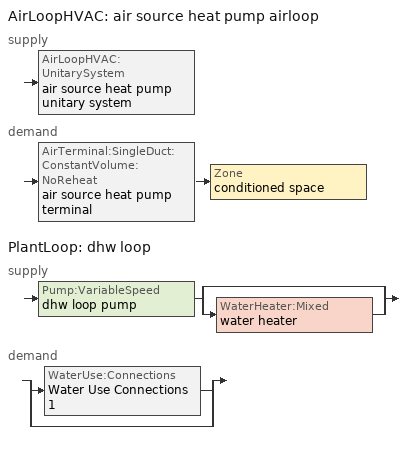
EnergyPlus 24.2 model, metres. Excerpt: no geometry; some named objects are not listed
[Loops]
AirLoopHVAC 'air source heat pump airloop'
 supply: AirLoopHVAC:UnitarySystem 'air source heat pump unitary system'
 demand: AirTerminal:SingleDuct:ConstantVolume:NoReheat 'air source heat pump terminal' > Zone 'conditioned space'
PlantLoop 'dhw loop'
 supply: Pump:VariableSpeed 'dhw loop pump' > split
  | bypass
  | WaterHeater:Mixed 'water heater'
 demand: split
  | WaterUse:Connections 'Water Use Connections 1'
  | bypass
[ZoneControl:Thermostat]
conditioned space Thermostat: Zone or ZoneList=conditioned space; Control Type Schedule=conditioned space Thermostat Schedule; Control 1=conditioned space temperature setpoint; Temperature Difference Between Cutout And Setpoint {deltaC}=0
[ThermostatSetpoint:DualSetpoint]
conditioned space temperature setpoint: Heating Setpoint Temperature Schedule=heating setpoint; Cooling Setpoint Temperature Schedule=cooling setpoint
[AirLoopHVAC:UnitarySystem] Control Type=Load; Controlling Zone or Thermostat Location=conditioned space; Dehumidification Control Type=None; Availability Schedule=Always On Discrete; Fan Placement=BlowThrough; DX Heating Coil Sizing Ratio=1; Use DOAS DX Cooling Coil=No; Minimum Supply Air Temperature {C}=2; Latent Load Control=SensibleOnlyLoadControl; Heating Supply Air Flow Rate Method=SupplyAirFlowRate; No Load Supply Air Flow Rate Method=SupplyAirFlowRate; No Load Supply Air Flow Rate {m3/s}=0; No Load Supply Air Flow Rate Control Set To Low Speed=Yes; Maximum Supply Air Temperature {C}=48.8889; Maximum Outdoor Dry-Bulb Temperature for Supplemental Heater Operation {C}=21; Ancillary On-Cycle Electric Power {W}=0; Ancillary Off-Cycle Electric Power {W}=0
Name | Supply Fan | Supply Air Fan Operating Mode Schedule | Heating Coil | Cooling Supply Air Flow Rate Method | Heating Supply Air Flow Rate {m3/s} | Cooling Coil | Cooling Supply Air Flow Rate {m3/s} | Design Specification Multispeed Object
unit heater unitary system | unit heater supply fan | unit heater auto fan schedule | unit heater htg coil | None | 0.317621
air source heat pump unitary system | air source heat pump supply fan | air source heat pump auto fan schedule | air source heat pump htg coil | SupplyAirFlowRate | 0.445518 | air source heat pump clg coil | 0.565865 | Unitary System Performance Multispeed 1
[Fan:SystemModel] Availability Schedule=Always On Discrete; Speed Control Method=Discrete; Electric Power Minimum Flow Rate Fraction=0.2; Design Pressure Rise {Pa}=500; Motor Efficiency=1; Motor In Air Stream Fraction=1; Design Electric Power Consumption {W}=Autosize; Design Power Sizing Method=PowerPerFlow; Electric Power Per Unit Flow Rate Per Unit Pressure {W/((m3/s)-Pa)}=1.66667; Fan Total Efficiency=0.7; Motor Loss Radiative Fraction=0
Name | Design Maximum Air Flow Rate {m3/s} | Electric Power Per Unit Flow Rate {W/(m3/s)} | Number of Speeds | Speed Flow Fraction 1 | Speed Electric Power Fraction 1 | Speed Flow Fraction 2 | Speed Electric Power Fraction 2 | Speed Flow Fraction 3 | Speed Electric Power Fraction 3 | Speed Flow Fraction 4 | Speed Electric Power Fraction 4
unit heater supply fan | 0.317621 | 125.936 | 1 | 1 | 1
air source heat pump supply fan | 0.565865 | 1059.44 | 4 | 0.62986 | 0.24988 | 0.78732 | 0.48804 | 0.86 | 0.63606 | 1 | 1
[Coil:Heating:Fuel]
unit heater htg coil: Availability Schedule=Always On Discrete; Fuel Type=OtherFuel1; Burner Efficiency=0.7; Nominal Capacity {W}=6762.61; On Cycle Parasitic Electric Load {W}=0; Off Cycle Parasitic Fuel Load {W}=0
[AirTerminal:SingleDuct:ConstantVolume:NoReheat]
air source heat pump terminal: Availability Schedule=Always On Discrete; Maximum Air Flow Rate {m3/s}=0.565865
[Zone equipment]
conditioned space: unit heater unitary system, air source heat pump terminal
[AirLoopHVAC]
air source heat pump airloop: Design Supply Air Flow Rate {m3/s}=0.565865; Design Return Air Flow Fraction of Supply Air Flow=1
[Sizing:System]
air source heat pump airloop: Type of Load to Size On=Sensible; Design Outdoor Air Flow Rate {m3/s}=Autosize; Central Heating Maximum System Air Flow Ratio=0.3; Preheat Design Temperature {C}=7; Preheat Design Humidity Ratio {kgWater/kgDryAir}=0.008; Precool Design Temperature {C}=12.8; Precool Design Humidity Ratio {kgWater/kgDryAir}=0.008; Central Cooling Design Supply Air Temperature {C}=12.8; Central Heating Design Supply Air Temperature {C}=16.7; Type of Zone Sum to Use=NonCoincident; 100% Outdoor Air in Cooling=Yes; 100% Outdoor Air in Heating=Yes; Central Cooling Design Supply Air Humidity Ratio {kgWater/kgDryAir}=0.0085; Central Heating Design Supply Air Humidity Ratio {kgWater/kgDryAir}=0.008; Cooling Supply Air Flow Rate Method=DesignDay; Cooling Supply Air Flow Rate {m3/s}=0; Cooling Supply Air Flow Rate Per Floor Area {m3/s-m2}=0.00996765; Cooling Fraction of Autosized Cooling Supply Air Flow Rate=1; Cooling Supply Air Flow Rate Per Unit Cooling Capacity {m3/s-W}=3.94755e-05; Heating Supply Air Flow Rate Method=DesignDay; Heating Supply Air Flow Rate {m3/s}=0; Heating Supply Air Flow Rate Per Floor Area {m3/s-m2}=0.00996765; Heating Fraction of Autosized Heating Supply Air Flow Rate=1; Heating Fraction of Autosized Cooling Supply Air Flow Rate=1; Heating Supply Air Flow Rate Per Unit Heating Capacity {m3/s-W}=3.15882e-05; System Outdoor Air Method=ZoneSum; Zone Maximum Outdoor Air Fraction=1; Cooling Design Capacity Method=CoolingDesignCapacity; Cooling Design Capacity {W}=Autosize; Cooling Design Capacity Per Floor Area {W/m2}=234.7; Fraction of Autosized Cooling Design Capacity=1; Heating Design Capacity Method=HeatingDesignCapacity; Heating Design Capacity {W}=Autosize; Heating Design Capacity Per Floor Area {W/m2}=157; Fraction of Autosized Heating Design Capacity=1; Central Cooling Capacity Control Method=OnOff; Occupant Diversity=Autosize
[AvailabilityManager:Scheduled]
air source heat pump airloop Availability Manager: Schedule=Always On Discrete
[Coil:Heating:DX:MultiSpeed]
air source heat pump htg coil: Availability Schedule=Always On Discrete; Minimum Outdoor Dry-Bulb Temperature for Compressor Operation {C}=-3.88889; Crankcase Heater Capacity {W}=50; Maximum Outdoor Dry-Bulb Temperature for Crankcase Heater Operation {C}=10; Defrost Energy Input Ratio Function of Temperature Curve=Defrosteir; Maximum Outdoor Dry-Bulb Temperature for Defrost Operation {C}=4.44444; Defrost Strategy=ReverseCycle; Defrost Control=Timed; Defrost Time Period Fraction=0.058333; Resistive Defrost Heater Capacity {W}=AutoSize; Apply Part Load Fraction to Speeds Greater than 1=No; Fuel Type=Electricity; Region number for Calculating HSPF=4; Number of Speeds=2; Speed Gross Rated Heating Capacity 1 {W}=7534.16; Speed Gross Rated Heating COP 1 {W/W}=3.9803; Speed Rated Air Flow Rate 1 {m3/s}=0.400797; Speed Rated Supply Air Fan Power Per Volume Flow Rate 2017 1 {W/(m3/s)}=773.3; Speed Rated Supply Air Fan Power Per Volume Flow Rate 2023 1 {W/(m3/s)}=934.4; Speed Heating Capacity Function of Temperature Curve Name 1=Heat-CAP-fT1; Speed Heating Capacity Function of Flow Fraction Curve Name 1=Heat-CAP-fFF1; Speed Energy Input Ratio Function of Temperature Curve Name 1=Heat-EIR-fT1; Speed Energy Input Ratio Function of Flow Fraction Curve Name 1=Heat-EIR-fFF1; Speed Part Load Fraction Correlation Curve Name 1=Heat-PLF-fPLR1; Speed Rated Waste Heat Fraction of Power Input 1=0.2; Speed Waste Heat Function of Temperature Curve Name 1=ConstantBiquadratic 1; Speed Gross Rated Heating Capacity 2 {W}=10408.9; Speed Gross Rated Heating COP 2 {W/W}=3.462861; Speed Rated Air Flow Rate 2 {m3/s}=0.500996; Speed Rated Supply Air Fan Power Per Volume Flow Rate 2017 2 {W/(m3/s)}=773.3; Speed Rated Supply Air Fan Power Per Volume Flow Rate 2023 2 {W/(m3/s)}=934.4; Speed Heating Capacity Function of Temperature Curve Name 2=Heat-CAP-fT2; Speed Heating Capacity Function of Flow Fraction Curve Name 2=Heat-CAP-fFF2; Speed Energy Input Ratio Function of Temperature Curve Name 2=Heat-EIR-fT2; Speed Energy Input Ratio Function of Flow Fraction Curve Name 2=Heat-EIR-fFF2; Speed Part Load Fraction Correlation Curve Name 2=Heat-PLF-fPLR2; Speed Rated Waste Heat Fraction of Power Input 2=0.2; Speed Waste Heat Function of Temperature Curve Name 2=ConstantBiquadratic 1
[Coil:Cooling:DX:MultiSpeed]
air source heat pump clg coil: Availability Schedule=Always On Discrete; Condenser Type=AirCooled; Minimum Outdoor Dry-Bulb Temperature for Compressor Operation {C}=-25; Apply Part Load Fraction to Speeds Greater than 1=No; Apply Latent Degradation to Speeds Greater than 1=No; Crankcase Heater Capacity {W}=50; Maximum Outdoor Dry-Bulb Temperature for Crankcase Heater Operation {C}=10; Basin Heater Capacity {W/K}=0; Basin Heater Setpoint Temperature {C}=2; Fuel Type=Electricity; Number of Speeds=2; Speed Gross Rated Total Cooling Capacity 1 {W}=7745.34; Speed Gross Rated Sensible Heat Ratio 1=0.816259; Speed Gross Rated Cooling COP 1 {W/W}=4.9896; Speed Rated Air Flow Rate 1 {m3/s}=0.420948; Speed Rated Evaporator Fan Power Per Volume Flow Rate 2017 1 {W/(m3/s)}=773.3; Speed Rated Evaporator Fan Power Per Volume Flow Rate 2023 1 {W/(m3/s)}=934.4; Speed Total Cooling Capacity Function of Temperature Curve Name 1=Cool-CAP-fT1; Speed Total Cooling Capacity Function of Flow Fraction Curve Name 1=Cool-CAP-fFF1; Speed Energy Input Ratio Function of Temperature Curve Name 1=Cool-EIR-fT1; Speed Energy Input Ratio Function of Flow Fraction Curve Name 1=Cool-EIR-fFF1; Speed Part Load Fraction Correlation Curve Name 1=Cool-PLF-fPLR1; Speed Nominal Time for Condensate Removal to Begin 1 {s}=1000; Speed Ratio of Initial Moisture Evaporation Rate and Steady State Latent Capacity 1=1.5; Speed Maximum Cycling Rate 1 {cycles/hr}=3; Speed Latent Capacity Time Constant 1 {s}=45; Speed Rated Waste Heat Fraction of Power Input 1=0.2; Speed Waste Heat Function of Temperature Curve Name 1=ConstantBiquadratic; Speed Evaporative Condenser Effectiveness 1=0.9; Speed Evaporative Condenser Air Flow Rate 1 {m3/s}=AutoSize; Speed Rated Evaporative Condenser Pump Power Consumption 1 {W}=AutoSize; Speed Gross Rated Total Cooling Capacity 2 {W}=10778.2; Speed Gross Rated Sensible Heat Ratio 2=0.743656; Speed Gross Rated Cooling COP 2 {W/W}=4.540536; Speed Rated Air Flow Rate 2 {m3/s}=0.489474; Speed Rated Evaporator Fan Power Per Volume Flow Rate 2017 2 {W/(m3/s)}=773.3; Speed Rated Evaporator Fan Power Per Volume Flow Rate 2023 2 {W/(m3/s)}=934.4; Speed Total Cooling Capacity Function of Temperature Curve Name 2=Cool-CAP-fT2; Speed Total Cooling Capacity Function of Flow Fraction Curve Name 2=Cool-CAP-fFF2; Speed Energy Input Ratio Function of Temperature Curve Name 2=Cool-EIR-fT2; Speed Energy Input Ratio Function of Flow Fraction Curve Name 2=Cool-EIR-fFF2; Speed Part Load Fraction Correlation Curve Name 2=Cool-PLF-fPLR2; Speed Nominal Time for Condensate Removal to Begin 2 {s}=1000; Speed Ratio of Initial Moisture Evaporation Rate and Steady State Latent Capacity 2=1.5; Speed Maximum Cycling Rate 2 {cycles/hr}=3; Speed Latent Capacity Time Constant 2 {s}=45; Speed Rated Waste Heat Fraction of Power Input 2=0.2; Speed Waste Heat Function of Temperature Curve Name 2=ConstantBiquadratic; Speed Evaporative Condenser Effectiveness 2=0.9; Speed Evaporative Condenser Air Flow Rate 2 {m3/s}=AutoSize; Speed Rated Evaporative Condenser Pump Power Consumption 2 {W}=AutoSize
[UnitarySystemPerformance:Multispeed]
Unitary System Performance Multispeed 1: Number of Speeds for Heating=2; Number of Speeds for Cooling=2; Single Mode Operation=No; No Load Supply Air Flow Rate Ratio=1; Heating Speed Supply Air Flow Ratio 1=0.8; Cooling Speed Supply Air Flow Ratio 1=0.86; Heating Speed Supply Air Flow Ratio 2=1; Cooling Speed Supply Air Flow Ratio 2=1
[PlantLoop]
dhw loop: Fluid Type=Water; Plant Equipment Operation Scheme=dhw loop Operation Schemes; Maximum Loop Temperature {C}=100; Minimum Loop Temperature {C}=0; Maximum Loop Flow Rate {m3/s}=0.01; Minimum Loop Flow Rate {m3/s}=0; Plant Loop Volume {m3}=0.003; Load Distribution Scheme=Optimal; Plant Loop Demand Calculation Scheme=SingleSetpoint; Common Pipe Simulation=None
[Sizing:Plant]
dhw loop: Loop Type=Heating; Design Loop Exit Temperature {C}=56; Loop Design Temperature Difference {deltaC}=5.55556; Sizing Option=NonCoincident; Zone Timesteps in Averaging Window=1; Coincident Sizing Factor Mode=None
[Pump:VariableSpeed]
dhw loop pump: Design Maximum Flow Rate {m3/s}=0.01; Design Pump Head {Pa}=1; Design Power Consumption {W}=0; Motor Efficiency=0.85; Fraction of Motor Inefficiencies to Fluid Stream=0; Coefficient 1 of the Part Load Performance Curve=0; Coefficient 2 of the Part Load Performance Curve=1; Coefficient 3 of the Part Load Performance Curve=0; Coefficient 4 of the Part Load Performance Curve=0; Design Minimum Flow Rate {m3/s}=0; Pump Control Type=Intermittent; Skin Loss Radiative Fraction=0.5; Design Power Sizing Method=PowerPerFlowPerPressure; Design Electric Power per Unit Flow Rate {W/(m3/s)}=348701.1; Design Shaft Power per Unit Flow Rate per Unit Head {W/((m3/s)-Pa)}=1.28205; Design Minimum Flow Rate Fraction=0
[WaterHeater:Mixed]
water heater: Tank Volume {m3}=0.136275; Setpoint Temperature Schedule=water heater setpoint; Deadband Temperature Difference {deltaC}=2; Maximum Temperature Limit {C}=99; Heater Control Type=Cycle; Heater Maximum Capacity {W}=5500.06; Heater Minimum Capacity {W}=0; Heater Ignition Minimum Flow Rate {m3/s}=0; Heater Ignition Delay {s}=0; Heater Fuel Type=Electricity; Heater Thermal Efficiency=1; Off Cycle Parasitic Fuel Consumption Rate {W}=0; Off Cycle Parasitic Fuel Type=Electricity; Off Cycle Parasitic Heat Fraction to Tank=0; On Cycle Parasitic Fuel Consumption Rate {W}=0; On Cycle Parasitic Fuel Type=Electricity; On Cycle Parasitic Heat Fraction to Tank=0; Ambient Temperature Indicator=Zone; Ambient Temperature Zone=conditioned space; Off Cycle Loss Coefficient to Ambient Temperature {W/K}=1.4867; Off Cycle Loss Fraction to Zone=1; On Cycle Loss Coefficient to Ambient Temperature {W/K}=1.4867; On Cycle Loss Fraction to Zone=1; Use Side Effectiveness=1; Source Side Effectiveness=1; Use Side Design Flow Rate {m3/s}=Autosize; Source Side Design Flow Rate {m3/s}=Autosize; Indirect Water Heating Recovery Time {hr}=1.5; Source Side Flow Control Mode=IndirectHeatPrimarySetpoint
[WaterHeater:Sizing]
water heater: Design Mode=PeakDraw; Time Storage Can Meet Peak Draw {hr}=0.538503; Time for Tank Recovery {hr}=0; Nominal Tank Volume for Autosizing Plant Connections {m3}=1
[SetpointManager:Scheduled]
Setpoint Manager Scheduled 1: Control Variable=Temperature; Schedule=dhw temp
[WaterUse:Connections]
Water Use Connections 1: Drain Water Heat Exchanger Type=None; Drain Water Heat Exchanger Destination=Plant; Water Use Equipment Name 1=dhw fixtures; Water Use Equipment Name 2=dhw distribution waste; Water Use Equipment Name 3=clothes washer; Water Use Equipment Name 4=dishwasher
[WaterUse:Equipment]
Name | Peak Flow Rate {m3/s} | Flow Rate Fraction Schedule | Target Temperature Schedule
dhw fixtures | 4.47512e-06 | dhw fixtures schedule | mixed water temperature schedule
dhw distribution waste | 1.35667e-06 | dhw fixtures schedule | mixed water temperature schedule
clothes washer | 9.69919e-07 | clothes washer schedule
dishwasher | 2.90872e-07 | dishwasher schedule
[PlantEquipmentOperationSchemes]
dhw loop Operation Schemes: Control Scheme Object Type 1=PlantEquipmentOperation:HeatingLoad; Control Scheme Name 1=dhw loop Heating Operation Scheme; Control Scheme Schedule Name 1=Always On Discrete
[PlantEquipmentOperation:HeatingLoad]
dhw loop Heating Operation Scheme: Load Range Lower Limit 1 {W}=0; Load Range Upper Limit 1 {W}=1000000000; Range Equipment List Name 1=dhw loop Heating Equipment List
[PlantEquipmentList]
dhw loop Heating Equipment List: WaterHeater:Mixed, water heater
[EnergyManagementSystem:GlobalVariable]
air_source_heat_pump_airloop_Fan_RTF
infil_program_Qfan
infil_program_Qinf
natural_vent_program_Qnv
natural_vent_program_Qwhf
[EnergyManagementSystem:InternalVariable]
air_source_heat_pump_airloop_max_sup_fan_mfr: Internal Data Index Key=air source heat pump supply fan; Internal Data Type=Fan Maximum Mass Flow Rate
[EnergyManagementSystem:Sensor]
Name | Output:Variable or Output:Meter Index Key | Output:Variable or Output:Meter
airflow_gain | infil flow | Infiltration Sensible Heat Gain Energy
airflow_gain_1 | natural vent flow | Infiltration Sensible Heat Gain Energy
airflow_gain_2 | whole house fan flow | Infiltration Sensible Heat Gain Energy
airflow_loss | infil flow | Infiltration Sensible Heat Loss Energy
airflow_loss_1 | natural vent flow | Infiltration Sensible Heat Loss Energy
airflow_loss_2 | whole house fan flow | Infiltration Sensible Heat Loss Energy
air_source_heat_pump_airloop_Fan_RTF_s | air source heat pump supply fan | Fan Runtime Fraction Speed 1
air_source_heat_pump_airloop_Fan_RTF_s_1 | air source heat pump supply fan | Fan Runtime Fraction Speed 2
air_source_heat_pump_airloop_Fan_RTF_s_2 | air source heat pump supply fan | Fan Runtime Fraction Speed 3
air_source_heat_pump_airloop_Fan_RTF_s_3 | air source heat pump supply fan | Fan Runtime Fraction Speed 4
air_source_heat_pump_clg_coil_s | air source heat pump clg coil | Cooling Coil Total Cooling Energy
air_source_heat_pump_htg_coil_s | air source heat pump htg coil | Heating Coil Heating Energy
air_source_heat_pump_supply_fan_s | air source heat pump supply fan | Fan Electricity Energy
clg_load_cond |  | Cooling:EnergyTransfer:Zone:CONDITIONED SPACE
clg_sp_s; clg_sp_s_1 | cooling setpoint | Schedule Value
clothes_dryer_exhaust_0_sch_s | clothes dryer exhaust 0 schedule | Schedule Value
conditioned_space_clg_unmet_s | conditioned space | Zone Cooling Setpoint Not Met Time
conditioned_space_htg_unmet_s | conditioned space | Zone Heating Setpoint Not Met Time
cool_season | cooling season schedule | Schedule Value
dhw_loss | water heater | Water Heater Heat Loss Energy
dhw_rtf | water heater | Water Heater Runtime Fraction
fridge_tin_s; tin_s; tin_s_1 | conditioned space | Zone Mean Air Temperature
htg_load_cond |  | Heating:EnergyTransfer:Zone:CONDITIONED SPACE
htg_sp_s; htg_sp_s_1 | heating setpoint | Schedule Value
ig_ee_conv | clothes dryer | Electric Equipment Convective Heating Energy
ig_ee_conv_1 | clothes washer | Electric Equipment Convective Heating Energy
ig_ee_conv_2 | cooking range | Electric Equipment Convective Heating Energy
ig_ee_conv_3 | dishwasher | Electric Equipment Convective Heating Energy
ig_ee_conv_4 | fridge | Electric Equipment Convective Heating Energy
ig_ee_conv_5 | misc plug loads | Electric Equipment Convective Heating Energy
ig_ee_conv_6 | whole house fan | Electric Equipment Convective Heating Energy
ig_ee_rad | clothes dryer | Electric Equipment Radiant Heating Energy
ig_ee_rad_1 | clothes washer | Electric Equipment Radiant Heating Energy
ig_ee_rad_2 | cooking range | Electric Equipment Radiant Heating Energy
ig_ee_rad_3 | dishwasher | Electric Equipment Radiant Heating Energy
ig_ee_rad_4 | fridge | Electric Equipment Radiant Heating Energy
ig_ee_rad_5 | misc plug loads | Electric Equipment Radiant Heating Energy
ig_ee_rad_6 | whole house fan | Electric Equipment Radiant Heating Energy
ig_lgt_conv | interior lighting | Lights Convective Heating Energy
ig_lgt_rad | interior lighting | Lights Radiant Heating Energy
ig_lgt_vis | interior lighting | Lights Visible Radiation Heating Energy
ig_oe_conv | clothes dryer 1 | Other Equipment Convective Heating Energy
ig_oe_conv_1 | cooking range 1 | Other Equipment Convective Heating Energy
ig_oe_conv_2 | general water use latent | Other Equipment Convective Heating Energy
ig_oe_conv_3 | general water use sensible | Other Equipment Convective Heating Energy
ig_oe_conv_4 | water heater energy adjustment1 | Other Equipment Convective Heating Energy
ig_oe_rad | clothes dryer 1 | Other Equipment Radiant Heating Energy
ig_oe_rad_1 | cooking range 1 | Other Equipment Radiant Heating Energy
ig_oe_rad_2 | general water use latent | Other Equipment Radiant Heating Energy
ig_oe_rad_3 | general water use sensible | Other Equipment Radiant Heating Energy
ig_oe_rad_4 | water heater energy adjustment1 | Other Equipment Radiant Heating Energy
ig_ppl_conv | occupants | People Convective Heating Energy
ig_ppl_rad | occupants | People Radiant Heating Energy
im_conv | furniture mass conditioned space 1 | Surface Inside Face Convection Heat Gain Energy
im_conv_1 | partition wall mass | Surface Inside Face Convection Heat Gain Energy
im_ig | furniture mass conditioned space 1 | Surface Inside Face Internal Gains Radiation Heat Gain Energy
im_ig_1 | partition wall mass | Surface Inside Face Internal Gains Radiation Heat Gain Energy
im_lgt | furniture mass conditioned space 1 | Surface Inside Face Lights Radiation Heat Gain Energy
im_lgt_1 | partition wall mass | Surface Inside Face Lights Radiation Heat Gain Energy
im_sol | furniture mass conditioned space 1 | Surface Inside Face Solar Radiation Heat Gain Energy
im_sol_1 | partition wall mass | Surface Inside Face Solar Radiation Heat Gain Energy
im_surf | furniture mass conditioned space 1 | Surface Inside Face Net Surface Thermal Radiation Heat Gain Energy
im_surf_1 | partition wall mass | Surface Inside Face Net Surface Thermal Radiation Heat Gain Energy
mech_vent_bath_fan_0_sch_s | mech vent bath fan 0 schedule | Schedule Value
mech_vent_bath_fan_1_sch_s | mech vent bath fan 1 schedule | Schedule Value
mech_vent_range_fan_0_sch_s | mech vent range fan 0 schedule | Schedule Value
mv_conv | mech vent bath fan 0 | Electric Equipment Convective Heating Energy
mv_conv_1 | mech vent bath fan 1 | Electric Equipment Convective Heating Energy
mv_conv_2 | mech vent house fan | Electric Equipment Convective Heating Energy
mv_conv_3 | mech vent house fan cfis | Electric Equipment Convective Heating Energy
mv_conv_4 | mech vent range fan 0 | Electric Equipment Convective Heating Energy
mv_conv_5 | mech vent house fan latent load | Other Equipment Convective Heating Energy
mv_conv_6 | mech vent house fan sensible load | Other Equipment Convective Heating Energy
mv_rad | mech vent bath fan 0 | Electric Equipment Radiant Heating Energy
mv_rad_1 | mech vent bath fan 1 | Electric Equipment Radiant Heating Energy
mv_rad_2 | mech vent house fan | Electric Equipment Radiant Heating Energy
mv_rad_3 | mech vent house fan cfis | Electric Equipment Radiant Heating Energy
mv_rad_4 | mech vent range fan 0 | Electric Equipment Radiant Heating Energy
mv_rad_5 | mech vent house fan latent load | Other Equipment Radiant Heating Energy
mv_rad_6 | mech vent house fan sensible load | Other Equipment Radiant Heating Energy
natural_vent_s | natural vent schedule | Schedule Value
out_pb_s |  | Site Outdoor Air Barometric Pressure
out_wt_s |  | Site Outdoor Air Humidity Ratio
site_vw_s |  | Site Wind Speed
ss_back_out | Window1 | Surface Window Shortwave from Zone Back Out Window Heat Transfer Rate
ss_back_out_1 | Window10 | Surface Window Shortwave from Zone Back Out Window Heat Transfer Rate
ss_back_out_10 | Window7 | Surface Window Shortwave from Zone Back Out Window Heat Transfer Rate
ss_back_out_11 | Window8 | Surface Window Shortwave from Zone Back Out Window Heat Transfer Rate
ss_back_out_12 | Window9 | Surface Window Shortwave from Zone Back Out Window Heat Transfer Rate
ss_back_out_2 | Window11 | Surface Window Shortwave from Zone Back Out Window Heat Transfer Rate
ss_back_out_3 | Window12 | Surface Window Shortwave from Zone Back Out Window Heat Transfer Rate
ss_back_out_4 | Window13 | Surface Window Shortwave from Zone Back Out Window Heat Transfer Rate
ss_back_out_5 | Window14 | Surface Window Shortwave from Zone Back Out Window Heat Transfer Rate
ss_back_out_6 | Window2 | Surface Window Shortwave from Zone Back Out Window Heat Transfer Rate
ss_back_out_7 | Window3 | Surface Window Shortwave from Zone Back Out Window Heat Transfer Rate
ss_back_out_8 | Window5 | Surface Window Shortwave from Zone Back Out Window Heat Transfer Rate
ss_back_out_9 | Window6 | Surface Window Shortwave from Zone Back Out Window Heat Transfer Rate
ss_conv | Door1 | Surface Inside Face Convection Heat Gain Energy
ss_conv_1 | Window1 | Surface Inside Face Convection Heat Gain Energy
ss_conv_10 | Window6 | Surface Inside Face Convection Heat Gain Energy
ss_conv_11 | Window7 | Surface Inside Face Convection Heat Gain Energy
ss_conv_12 | Window8 | Surface Inside Face Convection Heat Gain Energy
ss_conv_13 | Window9 | Surface Inside Face Convection Heat Gain Energy
ss_conv_2 | Window10 | Surface Inside Face Convection Heat Gain Energy
ss_conv_3 | Window11 | Surface Inside Face Convection Heat Gain Energy
ss_conv_4 | Window12 | Surface Inside Face Convection Heat Gain Energy
ss_conv_5 | Window13 | Surface Inside Face Convection Heat Gain Energy
ss_conv_6 | Window14 | Surface Inside Face Convection Heat Gain Energy
ss_conv_7 | Window2 | Surface Inside Face Convection Heat Gain Energy
ss_conv_8 | Window3 | Surface Inside Face Convection Heat Gain Energy
ss_conv_9 | Window5 | Surface Inside Face Convection Heat Gain Energy
ss_ig | Door1 | Surface Inside Face Internal Gains Radiation Heat Gain Energy
ss_ig_1 | Window1 | Surface Inside Face Internal Gains Radiation Heat Gain Energy
ss_ig_10 | Window6 | Surface Inside Face Internal Gains Radiation Heat Gain Energy
ss_ig_11 | Window7 | Surface Inside Face Internal Gains Radiation Heat Gain Energy
ss_ig_12 | Window8 | Surface Inside Face Internal Gains Radiation Heat Gain Energy
ss_ig_13 | Window9 | Surface Inside Face Internal Gains Radiation Heat Gain Energy
ss_ig_2 | Window10 | Surface Inside Face Internal Gains Radiation Heat Gain Energy
ss_ig_3 | Window11 | Surface Inside Face Internal Gains Radiation Heat Gain Energy
ss_ig_4 | Window12 | Surface Inside Face Internal Gains Radiation Heat Gain Energy
ss_ig_5 | Window13 | Surface Inside Face Internal Gains Radiation Heat Gain Energy
ss_ig_6 | Window14 | Surface Inside Face Internal Gains Radiation Heat Gain Energy
ss_ig_7 | Window2 | Surface Inside Face Internal Gains Radiation Heat Gain Energy
ss_ig_8 | Window3 | Surface Inside Face Internal Gains Radiation Heat Gain Energy
ss_ig_9 | Window5 | Surface Inside Face Internal Gains Radiation Heat Gain Energy
ss_lgt | Door1 | Surface Inside Face Lights Radiation Heat Gain Energy
ss_sol | Door1 | Surface Inside Face Solar Radiation Heat Gain Energy
ss_surf | Door1 | Surface Inside Face Net Surface Thermal Radiation Heat Gain Energy
ss_surf_1 | Window1 | Surface Inside Face Net Surface Thermal Radiation Heat Gain Energy
ss_surf_10 | Window6 | Surface Inside Face Net Surface Thermal Radiation Heat Gain Energy
ss_surf_11 | Window7 | Surface Inside Face Net Surface Thermal Radiation Heat Gain Energy
ss_surf_12 | Window8 | Surface Inside Face Net Surface Thermal Radiation Heat Gain Energy
ss_surf_13 | Window9 | Surface Inside Face Net Surface Thermal Radiation Heat Gain Energy
ss_surf_2 | Window10 | Surface Inside Face Net Surface Thermal Radiation Heat Gain Energy
ss_surf_3 | Window11 | Surface Inside Face Net Surface Thermal Radiation Heat Gain Energy
ss_surf_4 | Window12 | Surface Inside Face Net Surface Thermal Radiation Heat Gain Energy
ss_surf_5 | Window13 | Surface Inside Face Net Surface Thermal Radiation Heat Gain Energy
ss_surf_6 | Window14 | Surface Inside Face Net Surface Thermal Radiation Heat Gain Energy
ss_surf_7 | Window2 | Surface Inside Face Net Surface Thermal Radiation Heat Gain Energy
ss_surf_8 | Window3 | Surface Inside Face Net Surface Thermal Radiation Heat Gain Energy
ss_surf_9 | Window5 | Surface Inside Face Net Surface Thermal Radiation Heat Gain Energy
ss_trans_in | Window1 | Surface Window Transmitted Solar Radiation Rate
ss_trans_in_1 | Window10 | Surface Window Transmitted Solar Radiation Rate
ss_trans_in_10 | Window7 | Surface Window Transmitted Solar Radiation Rate
ss_trans_in_11 | Window8 | Surface Window Transmitted Solar Radiation Rate
ss_trans_in_12 | Window9 | Surface Window Transmitted Solar Radiation Rate
ss_trans_in_2 | Window11 | Surface Window Transmitted Solar Radiation Rate
ss_trans_in_3 | Window12 | Surface Window Transmitted Solar Radiation Rate
ss_trans_in_4 | Window13 | Surface Window Transmitted Solar Radiation Rate
ss_trans_in_5 | Window14 | Surface Window Transmitted Solar Radiation Rate
ss_trans_in_6 | Window2 | Surface Window Transmitted Solar Radiation Rate
ss_trans_in_7 | Window3 | Surface Window Transmitted Solar Radiation Rate
ss_trans_in_8 | Window5 | Surface Window Transmitted Solar Radiation Rate
ss_trans_in_9 | Window6 | Surface Window Transmitted Solar Radiation Rate
ss_trans_out | Window1 | Surface Inside Face Initial Transmitted Diffuse Transmitted Out Window Solar Radiation Rate
ss_trans_out_1 | Window10 | Surface Inside Face Initial Transmitted Diffuse Transmitted Out Window Solar Radiation Rate
ss_trans_out_10 | Window7 | Surface Inside Face Initial Transmitted Diffuse Transmitted Out Window Solar Radiation Rate
ss_trans_out_11 | Window8 | Surface Inside Face Initial Transmitted Diffuse Transmitted Out Window Solar Radiation Rate
ss_trans_out_12 | Window9 | Surface Inside Face Initial Transmitted Diffuse Transmitted Out Window Solar Radiation Rate
ss_trans_out_2 | Window11 | Surface Inside Face Initial Transmitted Diffuse Transmitted Out Window Solar Radiation Rate
ss_trans_out_3 | Window12 | Surface Inside Face Initial Transmitted Diffuse Transmitted Out Window Solar Radiation Rate
ss_trans_out_4 | Window13 | Surface Inside Face Initial Transmitted Diffuse Transmitted Out Window Solar Radiation Rate
ss_trans_out_5 | Window14 | Surface Inside Face Initial Transmitted Diffuse Transmitted Out Window Solar Radiation Rate
ss_trans_out_6 | Window2 | Surface Inside Face Initial Transmitted Diffuse Transmitted Out Window Solar Radiation Rate
ss_trans_out_7 | Window3 | Surface Inside Face Initial Transmitted Diffuse Transmitted Out Window Solar Radiation Rate
ss_trans_out_8 | Window5 | Surface Inside Face Initial Transmitted Diffuse Transmitted Out Window Solar Radiation Rate
ss_trans_out_9 | Window6 | Surface Inside Face Initial Transmitted Diffuse Transmitted Out Window Solar Radiation Rate
s_conv | Floor1 | Surface Inside Face Convection Heat Gain Energy
s_conv_1 | FoundationWall1 | Surface Inside Face Convection Heat Gain Energy
s_conv_10 | Wall1:180 | Surface Inside Face Convection Heat Gain Energy
s_conv_11 | Wall1:270 | Surface Inside Face Convection Heat Gain Energy
s_conv_12 | Wall1:90 | Surface Inside Face Convection Heat Gain Energy
s_conv_2 | inferred conditioned ceiling | Surface Inside Face Convection Heat Gain Energy
s_conv_3 | inferred conditioned floor | Surface Inside Face Convection Heat Gain Energy
s_conv_4 | RimJoist1:0 | Surface Inside Face Convection Heat Gain Energy
s_conv_5 | RimJoist1:180 | Surface Inside Face Convection Heat Gain Energy
s_conv_6 | RimJoist1:270 | Surface Inside Face Convection Heat Gain Energy
s_conv_7 | RimJoist1:90 | Surface Inside Face Convection Heat Gain Energy
s_conv_8 | Slab1 | Surface Inside Face Convection Heat Gain Energy
s_conv_9 | Wall1:0 | Surface Inside Face Convection Heat Gain Energy
s_ig | Floor1 | Surface Inside Face Internal Gains Radiation Heat Gain Energy
s_ig_1 | FoundationWall1 | Surface Inside Face Internal Gains Radiation Heat Gain Energy
s_ig_10 | Wall1:180 | Surface Inside Face Internal Gains Radiation Heat Gain Energy
s_ig_11 | Wall1:270 | Surface Inside Face Internal Gains Radiation Heat Gain Energy
s_ig_12 | Wall1:90 | Surface Inside Face Internal Gains Radiation Heat Gain Energy
s_ig_2 | inferred conditioned ceiling | Surface Inside Face Internal Gains Radiation Heat Gain Energy
s_ig_3 | inferred conditioned floor | Surface Inside Face Internal Gains Radiation Heat Gain Energy
s_ig_4 | RimJoist1:0 | Surface Inside Face Internal Gains Radiation Heat Gain Energy
s_ig_5 | RimJoist1:180 | Surface Inside Face Internal Gains Radiation Heat Gain Energy
s_ig_6 | RimJoist1:270 | Surface Inside Face Internal Gains Radiation Heat Gain Energy
s_ig_7 | RimJoist1:90 | Surface Inside Face Internal Gains Radiation Heat Gain Energy
s_ig_8 | Slab1 | Surface Inside Face Internal Gains Radiation Heat Gain Energy
s_ig_9 | Wall1:0 | Surface Inside Face Internal Gains Radiation Heat Gain Energy
s_lgt | Floor1 | Surface Inside Face Lights Radiation Heat Gain Energy
s_lgt_1 | FoundationWall1 | Surface Inside Face Lights Radiation Heat Gain Energy
s_lgt_10 | Wall1:180 | Surface Inside Face Lights Radiation Heat Gain Energy
s_lgt_11 | Wall1:270 | Surface Inside Face Lights Radiation Heat Gain Energy
s_lgt_12 | Wall1:90 | Surface Inside Face Lights Radiation Heat Gain Energy
s_lgt_2 | inferred conditioned ceiling | Surface Inside Face Lights Radiation Heat Gain Energy
s_lgt_3 | inferred conditioned floor | Surface Inside Face Lights Radiation Heat Gain Energy
s_lgt_4 | RimJoist1:0 | Surface Inside Face Lights Radiation Heat Gain Energy
s_lgt_5 | RimJoist1:180 | Surface Inside Face Lights Radiation Heat Gain Energy
s_lgt_6 | RimJoist1:270 | Surface Inside Face Lights Radiation Heat Gain Energy
s_lgt_7 | RimJoist1:90 | Surface Inside Face Lights Radiation Heat Gain Energy
s_lgt_8 | Slab1 | Surface Inside Face Lights Radiation Heat Gain Energy
s_lgt_9 | Wall1:0 | Surface Inside Face Lights Radiation Heat Gain Energy
s_sol | Floor1 | Surface Inside Face Solar Radiation Heat Gain Energy
s_sol_1 | FoundationWall1 | Surface Inside Face Solar Radiation Heat Gain Energy
s_sol_10 | Wall1:180 | Surface Inside Face Solar Radiation Heat Gain Energy
s_sol_11 | Wall1:270 | Surface Inside Face Solar Radiation Heat Gain Energy
s_sol_12 | Wall1:90 | Surface Inside Face Solar Radiation Heat Gain Energy
s_sol_2 | inferred conditioned ceiling | Surface Inside Face Solar Radiation Heat Gain Energy
s_sol_3 | inferred conditioned floor | Surface Inside Face Solar Radiation Heat Gain Energy
s_sol_4 | RimJoist1:0 | Surface Inside Face Solar Radiation Heat Gain Energy
s_sol_5 | RimJoist1:180 | Surface Inside Face Solar Radiation Heat Gain Energy
s_sol_6 | RimJoist1:270 | Surface Inside Face Solar Radiation Heat Gain Energy
s_sol_7 | RimJoist1:90 | Surface Inside Face Solar Radiation Heat Gain Energy
s_sol_8 | Slab1 | Surface Inside Face Solar Radiation Heat Gain Energy
s_sol_9 | Wall1:0 | Surface Inside Face Solar Radiation Heat Gain Energy
s_surf | Floor1 | Surface Inside Face Net Surface Thermal Radiation Heat Gain Energy
s_surf_1 | FoundationWall1 | Surface Inside Face Net Surface Thermal Radiation Heat Gain Energy
s_surf_10 | Wall1:180 | Surface Inside Face Net Surface Thermal Radiation Heat Gain Energy
s_surf_11 | Wall1:270 | Surface Inside Face Net Surface Thermal Radiation Heat Gain Energy
s_surf_12 | Wall1:90 | Surface Inside Face Net Surface Thermal Radiation Heat Gain Energy
s_surf_2 | inferred conditioned ceiling | Surface Inside Face Net Surface Thermal Radiation Heat Gain Energy
s_surf_3 | inferred conditioned floor | Surface Inside Face Net Surface Thermal Radiation Heat Gain Energy
s_surf_4 | RimJoist1:0 | Surface Inside Face Net Surface Thermal Radiation Heat Gain Energy
s_surf_5 | RimJoist1:180 | Surface Inside Face Net Surface Thermal Radiation Heat Gain Energy
s_surf_6 | RimJoist1:270 | Surface Inside Face Net Surface Thermal Radiation Heat Gain Energy
s_surf_7 | RimJoist1:90 | Surface Inside Face Net Surface Thermal Radiation Heat Gain Energy
s_surf_8 | Slab1 | Surface Inside Face Net Surface Thermal Radiation Heat Gain Energy
s_surf_9 | Wall1:0 | Surface Inside Face Net Surface Thermal Radiation Heat Gain Energy
tout_db; tout_db_1 | Environment | Site Outdoor Air Drybulb Temperature
tout_s | conditioned space | Zone Outdoor Air Drybulb Temperature
unit_heater_htg_coil_s | unit heater htg coil | Heating Coil Heating Energy
unit_heater_supply_fan_s | unit heater supply fan | Fan Electricity Energy
water_heater_energy | water heater | Water Heater Electricity Rate
water_heater_off_cycle_parasitic | water heater | Water Heater Off Cycle Parasitic Electricity Rate
water_heater_on_cycle_parasitic | water heater | Water Heater On Cycle Parasitic Electricity Rate
win_s | conditioned space | Zone Air Humidity Ratio
[EnergyManagementSystem:Actuator]
Name | Actuated Component Unique | Actuated Component Type | Actuated Component Control Type
air_source_heat_pump_supply_fan_pressure_rise_act | air source heat pump supply fan | Fan | Fan Pressure Rise
air_source_heat_pump_supply_fan_total_efficiency_act | air source heat pump supply fan | Fan | Fan Total Efficiency
fridge_schedule_act | fridge schedule | Schedule:Constant | Schedule Value
infil_flow_act | infil flow | Zone Infiltration | Air Exchange Flow Rate
mech_vent_house_fan_cfis_act | mech vent house fan cfis | ElectricEquipment | Electricity Rate
mech_vent_house_fan_latent_load_act | mech vent house fan latent load | OtherEquipment | Power Level
mech_vent_house_fan_sensible_load_act | mech vent house fan sensible load | OtherEquipment | Power Level
natural_vent_flow_act | natural vent flow | Zone Infiltration | Air Exchange Flow Rate
Sequential_Fraction_Schedule_act | Sequential Fraction Schedule | Schedule:Constant | Schedule Value
water_heater_ec_adj_act | water heater energy adjustment1 | OtherEquipment | Power Level
whole_house_fan_act | whole house fan | ElectricEquipment | Electricity Rate
whole_house_fan_flow_act | whole house fan flow | Zone Infiltration | Air Exchange Flow Rate
whole_house_fan_mix_act | whole house fan mix | ZoneMixing | Air Exchange Flow Rate
[EnergyManagementSystem:Program]
air_source_heat_pump_supply_fan_disaggregate_program: Set air_source_heat_pump_supply_fan_clg = 0; Set air_source_heat_pump_supply_fan_primary_htg = 0; If air_source_heat_pump_clg_coil_s > 0; Set air_source_heat_pump_supply_fan_clg = air_source_heat_pump_supply_fan_s; Else; Set air_source_heat_pump_supply_fan_primary_htg = air_source_heat_pump_supply_fan_s; EndIf
air_source_heat_pump_supply_fan_power_program: If tout_db_1 < -3.89; Set air_source_heat_pump_supply_fan_pressure_rise_act = 0; Set air_source_heat_pump_supply_fan_total_efficiency_act = 1; Else; Set air_source_heat_pump_supply_fan_pressure_rise_act = NULL; Set air_source_heat_pump_supply_fan_total_efficiency_act = NULL; EndIf
component_loads_program: Set loads_htg_walls = 0; Set loads_htg_rim_joists = 0; Set loads_htg_foundation_walls = 0; Set loads_htg_floors = 0; Set loads_htg_slabs = 0; Set loads_htg_ceilings = 0; Set loads_htg_roofs = 0; Set loads_htg_windows_conduction = 0; Set loads_htg_windows_solar = 0; Set loads_htg_doors = 0; Set loads_htg_skylights_conduction = 0; Set loads_htg_skylights_solar = 0; Set loads_htg_internal_mass = 0; Set loads_htg_intgains = 0; Set loads_htg_lighting = 0; Set loads_htg_infil = 0; Set loads_htg_mechvent = 0; Set loads_htg_natvent = 0; Set loads_htg_whf = 0; Set loads_htg_ducts = 0; Set loads_clg_walls = 0; Set loads_clg_rim_joists = 0; Set loads_clg_foundation_walls = 0; Set loads_clg_floors = 0; Set loads_clg_slabs = 0; Set loads_clg_ceilings = 0; Set loads_clg_roofs = 0; Set loads_clg_windows_conduction = 0; Set loads_clg_windows_solar = 0; Set loads_clg_doors = 0; Set loads_clg_skylights_conduction = 0; Set loads_clg_skylights_solar = 0; Set loads_clg_internal_mass = 0; Set loads_clg_intgains = 0; Set loads_clg_lighting = 0; Set loads_clg_infil = 0; Set loads_clg_mechvent = 0; Set loads_clg_natvent = 0; Set loads_clg_whf = 0; Set loads_clg_ducts = 0; Set hr_walls = 0; Set hr_walls = hr_walls + s_conv_9 + s_ig_9 + s_sol_9 + s_lgt_9 + s_surf_9; Set hr_walls = hr_walls + s_conv_10 + s_ig_10 + s_sol_10 + s_lgt_10 + s_surf_10; Set hr_walls = hr_walls + s_conv_11 + s_ig_11 + s_sol_11 + s_lgt_11 + s_surf_11; Set hr_walls = hr_walls + s_conv_12 + s_ig_12 + s_sol_12 + s_lgt_12 + s_surf_12; Set hr_rim_joists = 0; Set hr_rim_joists = hr_rim_joists + s_conv_4 + s_ig_4 + s_sol_4 + s_lgt_4 + s_surf_4; Set hr_rim_joists = hr_rim_joists + s_conv_5 + s_ig_5 + s_sol_5 + s_lgt_5 + s_surf_5; Set hr_rim_joists = hr_rim_joists + s_conv_6 + s_ig_6 + s_sol_6 + s_lgt_6 + s_surf_6; Set hr_rim_joists = hr_rim_joists + s_conv_7 + s_ig_7 + s_sol_7 + s_lgt_7 + s_surf_7; Set hr_foundation_walls = 0; Set hr_foundation_walls = hr_foundation_walls + s_conv_1 + s_ig_1 + s_sol_1 + s_lgt_1 + s_surf_1; Set hr_floors = 0; Set hr_slabs = 0; Set hr_slabs = hr_slabs + s_conv_8 + s_ig_8 + s_sol_8 + s_lgt_8 + s_surf_8; Set hr_ceilings = 0; Set hr_ceilings = hr_ceilings + s_conv + s_ig + s_sol + s_lgt + s_surf; Set hr_roofs = 0; Set hr_windows_conduction = 0; Set hr_windows_conduction = hr_windows_conduction + ss_conv_1; Set hr_windows_conduction = hr_windows_conduction + ss_ig_1; Set hr_windows_conduction = hr_windows_conduction + ss_surf_1; Set hr_windows_conduction = hr_windows_conduction + ss_conv_2; Set hr_windows_conduction = hr_windows_conduction + ss_ig_2; Set hr_windows_conduction = hr_windows_conduction + ss_surf_2; Set hr_windows_conduction = hr_windows_conduction + ss_conv_3; Set hr_windows_conduction = hr_windows_conduction + ss_ig_3; Set hr_windows_conduction = hr_windows_conduction + ss_surf_3; Set hr_windows_conduction = hr_windows_conduction + ss_conv_4; Set hr_windows_conduction = hr_windows_conduction + ss_ig_4; Set hr_windows_conduction = hr_windows_conduction + ss_surf_4; Set hr_windows_conduction = hr_windows_conduction + ss_conv_5; Set hr_windows_conduction = hr_windows_conduction + ss_ig_5; Set hr_windows_conduction = hr_windows_conduction + ss_surf_5; Set hr_windows_conduction = hr_windows_conduction + ss_conv_6; Set hr_windows_conduction = hr_windows_conduction + ss_ig_6; Set hr_windows_conduction = hr_windows_conduction + ss_surf_6; Set hr_windows_conduction = hr_windows_conduction + ss_conv_7; Set hr_windows_conduction = hr_windows_conduction + ss_ig_7; Set hr_windows_conduction = hr_windows_conduction + ss_surf_7; Set hr_windows_conduction = hr_windows_conduction + ss_conv_8; Set hr_windows_conduction = hr_windows_conduction + ss_ig_8; Set hr_windows_conduction = hr_windows_conduction + ss_surf_8; Set hr_windows_conduction = hr_windows_conduction + ss_conv_9; Set hr_windows_conduction = hr_windows_conduction + ss_ig_9; Set hr_windows_conduction = hr_windows_conduction + ss_surf_9; Set hr_windows_conduction = hr_windows_conduction + ss_conv_10; Set hr_windows_conduction = hr_windows_conduction + ss_ig_10; Set hr_windows_conduction = hr_windows_conduction + ss_surf_10; Set hr_windows_conduction = hr_windows_conduction + ss_conv_11; Set hr_windows_conduction = hr_windows_conduction + ss_ig_11; Set hr_windows_conduction = hr_windows_conduction + ss_surf_11; Set hr_windows_conduction = hr_windows_conduction + ss_conv_12; Set hr_windows_conduction = hr_windows_conduction + ss_ig_12; Set hr_windows_conduction = hr_windows_conduction + ss_surf_12; Set hr_windows_conduction = hr_windows_conduction + ss_conv_13; Set hr_windows_conduction = hr_windows_conduction + ss_ig_13; Set hr_windows_conduction = hr_windows_conduction + ss_surf_13; Set hr_windows_solar = 0; Set hr_windows_solar = hr_windows_solar - ss_trans_in * ZoneTimestep * 3600 + ss_back_out * ZoneTimestep * 3600 + ss_trans_out * ZoneTimestep * 3600; Set hr_windows_solar = hr_windows_solar - ss_trans_in_1 * ZoneTimestep * 3600 + ss_back_out_1 * ZoneTimestep * 3600 + ss_trans_out_1 * ZoneTimestep * 3600; Set hr_windows_solar = hr_windows_solar - ss_trans_in_2 * ZoneTimestep * 3600 + ss_back_out_2 * ZoneTimestep * 3600 + ss_trans_out_2 * ZoneTimestep * 3600; Set hr_windows_solar = hr_windows_solar - ss_trans_in_3 * ZoneTimestep * 3600 + ss_back_out_3 * ZoneTimestep * 3600 + ss_trans_out_3 * ZoneTimestep * 3600; Set hr_windows_solar = hr_windows_solar - ss_trans_in_4 * ZoneTimestep * 3600 + ss_back_out_4 * ZoneTimestep * 3600 + ss_trans_out_4 * ZoneTimestep * 3600; Set hr_windows_solar = hr_windows_solar - ss_trans_in_5 * ZoneTimestep * 3600 + ss_back_out_5 * ZoneTimestep * 3600 + ss_trans_out_5 * ZoneTimestep * 3600; Set hr_windows_solar = hr_windows_solar - ss_trans_in_6 * ZoneTimestep * 3600 + ss_back_out_6 * ZoneTimestep * 3600 + ss_trans_out_6 * ZoneTimestep * 3600; Set hr_windows_solar = hr_windows_solar - ss_trans_in_7 * ZoneTimestep * 3600 + ss_back_out_7 * ZoneTimestep * 3600 + ss_trans_out_7 * ZoneTimestep * 3600; Set hr_windows_solar = hr_windows_solar - ss_trans_in_8 * ZoneTimestep * 3600 + ss_back_out_8 * ZoneTimestep * 3600 + ss_trans_out_8 * ZoneTimestep * 3600; Set hr_windows_solar = hr_windows_solar - ss_trans_in_9 * ZoneTimestep * 3600 + ss_back_out_9 * ZoneTimestep * 3600 + ss_trans_out_9 * ZoneTimestep * 3600; Set hr_windows_solar = hr_windows_solar - ss_trans_in_10 * ZoneTimestep * 3600 + ss_back_out_10 * ZoneTimestep * 3600 + ss_trans_out_10 * ZoneTimestep * 3600; Set hr_windows_solar = hr_windows_solar - ss_trans_in_11 * ZoneTimestep * 3600 + ss_back_out_11 * ZoneTimestep * 3600 + ss_trans_out_11 * ZoneTimestep * 3600; Set hr_windows_solar = hr_windows_solar - ss_trans_in_12 * ZoneTimestep * 3600 + ss_back_out_12 * ZoneTimestep * 3600 + ss_trans_out_12 * ZoneTimestep * 3600; Set hr_doors = 0; Set hr_doors = hr_doors + ss_sol; Set hr_doors = hr_doors + ss_lgt; Set hr_doors = hr_doors + ss_conv; Set hr_doors = hr_doors + ss_ig; Set hr_doors = hr_doors + ss_surf; Set hr_skylights_conduction = 0; Set hr_skylights_solar = 0; Set hr_internal_mass = 0; Set hr_internal_mass = hr_internal_mass + s_conv_2 + s_ig_2 + s_sol_2 + s_lgt_2 + s_surf_2; Set hr_internal_mass = hr_internal_mass + s_conv_3 + s_ig_3 + s_sol_3 + s_lgt_3 + s_surf_3; Set hr_internal_mass = hr_internal_mass + im_conv + im_ig + im_sol + im_lgt + im_surf; Set hr_internal_mass = hr_internal_mass + im_conv_1 + im_ig_1 + im_sol_1 + im_lgt_1 + im_surf_1; Set hr_intgains = 0; Set hr_intgains = hr_intgains - ig_ee_conv - ig_ee_rad - ig_ee_conv_1 - ig_ee_rad_1 - ig_ee_conv_2 - ig_ee_rad_2 - ig_ee_conv_3 - ig_ee_rad_3 - ig_ee_conv_4 - ig_ee_rad_4 - ig_ee_conv_5 - ig_ee_rad_5 - ig_ee_conv_6 - ig_ee_rad_6 - ig_oe_conv - ig_oe_rad - ig_oe_conv_1 - ig_oe_rad_1 - ig_oe_conv_2 - ig_oe_rad_2 - ig_oe_conv_3 - ig_oe_rad_3 - ig_oe_conv_4 - ig_oe_rad_4 - ig_ppl_conv - ig_ppl_rad; Set hr_lighting = 0; Set hr_lighting = hr_lighting - ig_lgt_conv - ig_lgt_rad - ig_lgt_vis; Set hr_infil = 0; Set hr_infil = hr_infil - airflow_gain + airflow_loss; Set hr_natvent = 0; Set hr_natvent = hr_natvent - airflow_gain_1 + airflow_loss_1; Set hr_whf = 0; Set hr_whf = hr_whf - airflow_gain_2 + airflow_loss_2; Set hr_mechvent = 0; Set hr_mechvent = hr_mechvent - mv_conv - mv_rad - mv_conv_1 - mv_rad_1 - mv_conv_2 - mv_rad_2 - mv_conv_3 - mv_rad_3 - mv_conv_4 - mv_rad_4 - mv_conv_5 - mv_rad_5 - mv_conv_6 - mv_rad_6; Set hr_ducts = 0; Set hr_intgains = hr_intgains + dhw_loss * (1.0*(1-dhw_rtf) + 1.0*dhw_rtf); Set htg_mode = 0; Set clg_mode = 0; If (htg_load_cond > 0); Set htg_mode = 1.0; ElseIf (clg_load_cond > 0); Set clg_mode = 1.0; Else; Set htg_season = 0; Set clg_season = 0; If ((DayOfYear >= 1) && (DayOfYear <= 365)); Set clg_season = 1; EndIf; If ((DayOfYear >= 1) && (DayOfYear <= 365)); Set htg_season = 1; EndIf; If ((airflow_gain_1 <> 0) || (airflow_loss_1 <> 0)) && (clg_season == 1); Set clg_mode = 1.0; ElseIf ((airflow_gain_2 <> 0) || (airflow_loss_2 <> 0)) && (clg_season == 1); Set clg_mode = 1.0; Else; Set Tmid_setpoint = (htg_sp_s_1 + clg_sp_s_1) / 2; If (tin_s_1 > Tmid_setpoint) && (clg_season == 1); Set clg_mode = 1.0; ElseIf (tin_s_1 < Tmid_setpoint) && (htg_season == 1); Set htg_mode = 1.0; EndIf; EndIf; EndIf; Set loads_htg_walls = loads_htg_walls + (hr_walls * htg_mode * 1); Set loads_htg_rim_joists = loads_htg_rim_joists + (hr_rim_joists * htg_mode * 1); Set loads_htg_foundation_walls = loads_htg_foundation_walls + (hr_foundation_walls * htg_mode * 1); Set loads_htg_floors = loads_htg_floors + (hr_floors * htg_mode * 1); Set loads_htg_slabs = loads_htg_slabs + (hr_slabs * htg_mode * 1); Set loads_htg_ceilings = loads_htg_ceilings + (hr_ceilings * htg_mode * 1); Set loads_htg_roofs = loads_htg_roofs + (hr_roofs * htg_mode * 1); Set loads_htg_windows_conduction = loads_htg_windows_conduction + (hr_windows_conduction * htg_mode * 1); Set loads_htg_windows_solar = loads_htg_windows_solar + (hr_windows_solar * htg_mode * 1); Set loads_htg_doors = loads_htg_doors + (hr_doors * htg_mode * 1); Set loads_htg_skylights_conduction = loads_htg_skylights_conduction + (hr_skylights_conduction * htg_mode * 1); Set loads_htg_skylights_solar = loads_htg_skylights_solar + (hr_skylights_solar * htg_mode * 1); Set loads_htg_internal_mass = loads_htg_internal_mass + (hr_internal_mass * htg_mode * 1); Set loads_htg_intgains = loads_htg_intgains + (hr_intgains * htg_mode * 1); Set loads_htg_lighting = loads_htg_lighting + (hr_lighting * htg_mode * 1); Set loads_htg_infil = loads_htg_infil + (hr_infil * htg_mode * 1); Set loads_htg_mechvent = loads_htg_mechvent + (hr_mechvent * htg_mode * 1); Set loads_htg_natvent = loads_htg_natvent + (hr_natvent * htg_mode * 1); Set loads_htg_whf = loads_htg_whf + (hr_whf * htg_mode * 1); Set loads_htg_ducts = loads_htg_ducts + (hr_ducts * htg_mode * 1); Set loads_clg_walls = loads_clg_walls + (-hr_walls * clg_mode * 1); Set loads_clg_rim_joists = loads_clg_rim_joists + (-hr_rim_joists * clg_mode * 1); Set loads_clg_foundation_walls = loads_clg_foundation_walls + (-hr_foundation_walls * clg_mode * 1); Set loads_clg_floors = loads_clg_floors + (-hr_floors * clg_mode * 1); Set loads_clg_slabs = loads_clg_slabs + (-hr_slabs * clg_mode * 1); Set loads_clg_ceilings = loads_clg_ceilings + (-hr_ceilings * clg_mode * 1); Set loads_clg_roofs = loads_clg_roofs + (-hr_roofs * clg_mode * 1); Set loads_clg_windows_conduction = loads_clg_windows_conduction + (-hr_windows_conduction * clg_mode * 1); Set loads_clg_windows_solar = loads_clg_windows_solar + (-hr_windows_solar * clg_mode * 1); Set loads_clg_doors = loads_clg_doors + (-hr_doors * clg_mode * 1); Set loads_clg_skylights_conduction = loads_clg_skylights_conduction + (-hr_skylights_conduction * clg_mode * 1); Set loads_clg_skylights_solar = loads_clg_skylights_solar + (-hr_skylights_solar * clg_mode * 1); Set loads_clg_internal_mass = loads_clg_internal_mass + (-hr_internal_mass * clg_mode * 1); Set loads_clg_intgains = loads_clg_intgains + (-hr_intgains * clg_mode * 1); Set loads_clg_lighting = loads_clg_lighting + (-hr_lighting * clg_mode * 1); Set loads_clg_infil = loads_clg_infil + (-hr_infil * clg_mode * 1); Set loads_clg_mechvent = loads_clg_mechvent + (-hr_mechvent * clg_mode * 1); Set loads_clg_natvent = loads_clg_natvent + (-hr_natvent * clg_mode * 1); Set loads_clg_whf = loads_clg_whf + (-hr_whf * clg_mode * 1); Set loads_clg_ducts = loads_clg_ducts + (-hr_ducts * clg_mode * 1)
[Schedule:Constant]
Name | Hourly Value
Always On Discrete | 1
unit heater auto fan schedule; air source heat pump auto fan schedule | 0
dhw temp; water heater setpoint | 56
mixed water temperature schedule | 40.5556
[Schedule:Day:Interval]
clothes washer schedule day: No, 01:00, 0.104651, 02:00, 0.0813953, 04:00, 0.0465116, 05:00, 0.0813953, 06:00, 0.127907, 07:00, 0.255814, 08:00, 0.569767, 09:00, 0.848837, 10:00, 1, 11:00, 0.976744, 12:00, 0.872093, 13:00, 0.77907, 14:00, 0.697674, 15:00, 0.569767, 16:00, 0.593023, 17:00, 0.581395, 21:00, 0.569767, 22:00, 0.546512, 23:00, 0.372093, 24:00, 0.197674
clothes washer schedule default day; dishwasher schedule default day; heating setpoint default day; cooling setpoint default day; dhw fixtures schedule default day: No, 24:00, 0
dishwasher schedule day: No, 01:00, 0.135135, 02:00, 0.0630631, 03:00, 0.045045, 05:00, 0.027027, 06:00, 0.0900901, 07:00, 0.18018, 08:00, 0.279279, 09:00, 0.522523, 10:00, 0.585586, 11:00, 0.504505, 12:00, 0.432432, 13:00, 0.378378, 14:00, 0.414414, 15:00, 0.324324, 17:00, 0.342342, 18:00, 0.441441, 19:00, 0.783784, 20:00, 1, 21:00, 0.810811, 22:00, 0.603604, 23:00, 0.396396, 24:00, 0.279279
heating setpoint day: No, 07:00, 18, 23:00, 21, 24:00, 18
cooling setpoint day: No, 24:00, 25
dhw fixtures schedule day: No, 01:00, 0.139535, 02:00, 0.0697674, 03:00, 0.0465116, 04:00, 0.0581395, 05:00, 0.116279, 06:00, 0.395349, 07:00, 0.906977, 08:00, 1, 09:00, 0.930233, 10:00, 0.77907, 11:00, 0.651163, 12:00, 0.546512, 13:00, 0.465116, 14:00, 0.406977, 15:00, 0.383721, 16:00, 0.360465, 17:00, 0.44186, 18:00, 0.593023, 20:00, 0.697674, 21:00, 0.639535, 22:00, 0.55814, 23:00, 0.44186, 24:00, 0.302326
[Schedule:Week:Daily]
clothes washer schedule Week Rule - Jan1-Dec31: clothes washer schedule day, clothes washer schedule day, clothes washer schedule day, clothes washer schedule day, clothes washer schedule day, clothes washer schedule day, clothes washer schedule day, clothes washer schedule default day, clothes washer schedule default day, clothes washer schedule default day, clothes washer schedule default day, clothes washer schedule default day
dishwasher schedule Week Rule - Jan1-Dec31: dishwasher schedule day, dishwasher schedule day, dishwasher schedule day, dishwasher schedule day, dishwasher schedule day, dishwasher schedule day, dishwasher schedule day, dishwasher schedule default day, dishwasher schedule default day, dishwasher schedule default day, dishwasher schedule default day, dishwasher schedule default day
heating setpoint Week Rule - Jan1-Dec31: heating setpoint day, heating setpoint day, heating setpoint day, heating setpoint day, heating setpoint day, heating setpoint day, heating setpoint day, heating setpoint default day, heating setpoint default day, heating setpoint default day, heating setpoint default day, heating setpoint default day
cooling setpoint Week Rule - Jan1-Dec31: cooling setpoint day, cooling setpoint day, cooling setpoint day, cooling setpoint day, cooling setpoint day, cooling setpoint day, cooling setpoint day, cooling setpoint default day, cooling setpoint default day, cooling setpoint default day, cooling setpoint default day, cooling setpoint default day
dhw fixtures schedule Week Rule - Jan1-Dec31: dhw fixtures schedule day, dhw fixtures schedule day, dhw fixtures schedule day, dhw fixtures schedule day, dhw fixtures schedule day, dhw fixtures schedule day, dhw fixtures schedule day, dhw fixtures schedule default day, dhw fixtures schedule default day, dhw fixtures schedule default day, dhw fixtures schedule default day, dhw fixtures schedule default day
[Schedule:Year]
clothes washer schedule: clothes washer schedule Week Rule - Jan1-Dec31, 1, 1, 12, 31
dishwasher schedule: dishwasher schedule Week Rule - Jan1-Dec31, 1, 1, 12, 31
heating setpoint: heating setpoint Week Rule - Jan1-Dec31, 1, 1, 12, 31
cooling setpoint: cooling setpoint Week Rule - Jan1-Dec31, 1, 1, 12, 31
dhw fixtures schedule: dhw fixtures schedule Week Rule - Jan1-Dec31, 1, 1, 12, 31
[Schedule:Compact]
conditioned space Thermostat Schedule: Through: 12/31, For: AllDays, Until: 24:00, 4
[Curve:Biquadratic]
Name | Coefficient1 Constant | Coefficient2 x | Coefficient3 x**2 | Coefficient4 y | Coefficient5 y**2 | Coefficient6 x*y | Minimum Value of x {BasedOnField A2} | Maximum Value of x {BasedOnField A2} | Minimum Value of y {BasedOnField A3} | Maximum Value of y {BasedOnField A3}
Defrosteir | 0.1528 | 0 | 0 | 0 | 0 | 0 | -100 | 100 | -100 | 100
Heat-CAP-fT1; Heat-CAP-fT2 | 0.919196 | -0.00530462 | 0 | 0.0261819 | 0 | 0 | -100 | 100 | -100 | 100
Heat-EIR-fT1 | 0.539472 | 0.0165103 | 0.000838745 | -0.00403234 | 0.00142404 | -0.00211806 | -100 | 100 | -100 | 100
ConstantBiquadratic 1; ConstantBiquadratic | 1 | 0 | 0 | 0 | 0 | 0 | 0 | 1 | 0 | 1
Heat-EIR-fT2 | 0.787747 | -0.000652315 | 0.000788668 | -0.00232091 | 0.000747604 | -0.00109173 | -100 | 100 | -100 | 100
Cool-CAP-fT1 | 1.65879 | -0.083453 | 0.00342409 | 0.00243324 | -4.5036e-05 | -0.00053368 | -100 | 100 | -100 | 100
Cool-EIR-fT1 | -0.582916 | 0.158101 | -0.00439795 | -0.0203351 | 0.00107983 | -0.000639592 | -100 | 100 | -100 | 100
Cool-CAP-fT2 | 1.47274 | -0.0672218 | 0.0029199 | 5.16006e-05 | -2.97756e-05 | -0.000359086 | -100 | 100 | -100 | 100
Cool-EIR-fT2 | -0.488196 | 0.0991622 | -0.00236967 | 0.0195034 | 0.00042977 | -0.00109744 | -100 | 100 | -100 | 100
[Curve:Quadratic] Minimum Value of x {BasedOnField A2}=0
Name | Coefficient1 Constant | Coefficient2 x | Coefficient3 x**2 | Maximum Value of x {BasedOnField A2} | Minimum Curve Output {BasedOnField A3} | Maximum Curve Output {BasedOnField A3}
Heat-CAP-fFF1 | 0.741467 | 0.378645 | -0.119755 | 2 | 0 | 2
Heat-EIR-fFF1 | 2.15362 | -1.73719 | 0.584269 | 2 | 0 | 2
Heat-PLF-fPLR1; Heat-PLF-fPLR2; Cool-PLF-fPLR1; Cool-PLF-fPLR2 | 0.89 | 0.11 | 0 | 1 | 0.7 | 1
Heat-CAP-fFF2 | 0.766346 | 0.328409 | -0.0947015 | 2 | 0 | 2
Heat-EIR-fFF2 | 2.00104 | -1.58869 | 0.587594 | 2 | 0 | 2
Cool-CAP-fFF1 | 0.65524 | 0.511655 | -0.166895 | 2 | 0 | 2
Cool-EIR-fFF1 | 1.63911 | -0.998954 | 0.359846 | 2 | 0 | 2
Cool-CAP-fFF2 | 0.618281 | 0.56906 | -0.187341 | 2 | 0 | 2
Cool-EIR-fFF2 | 1.57077 | -0.914152 | 0.343377 | 2 | 0 | 2
